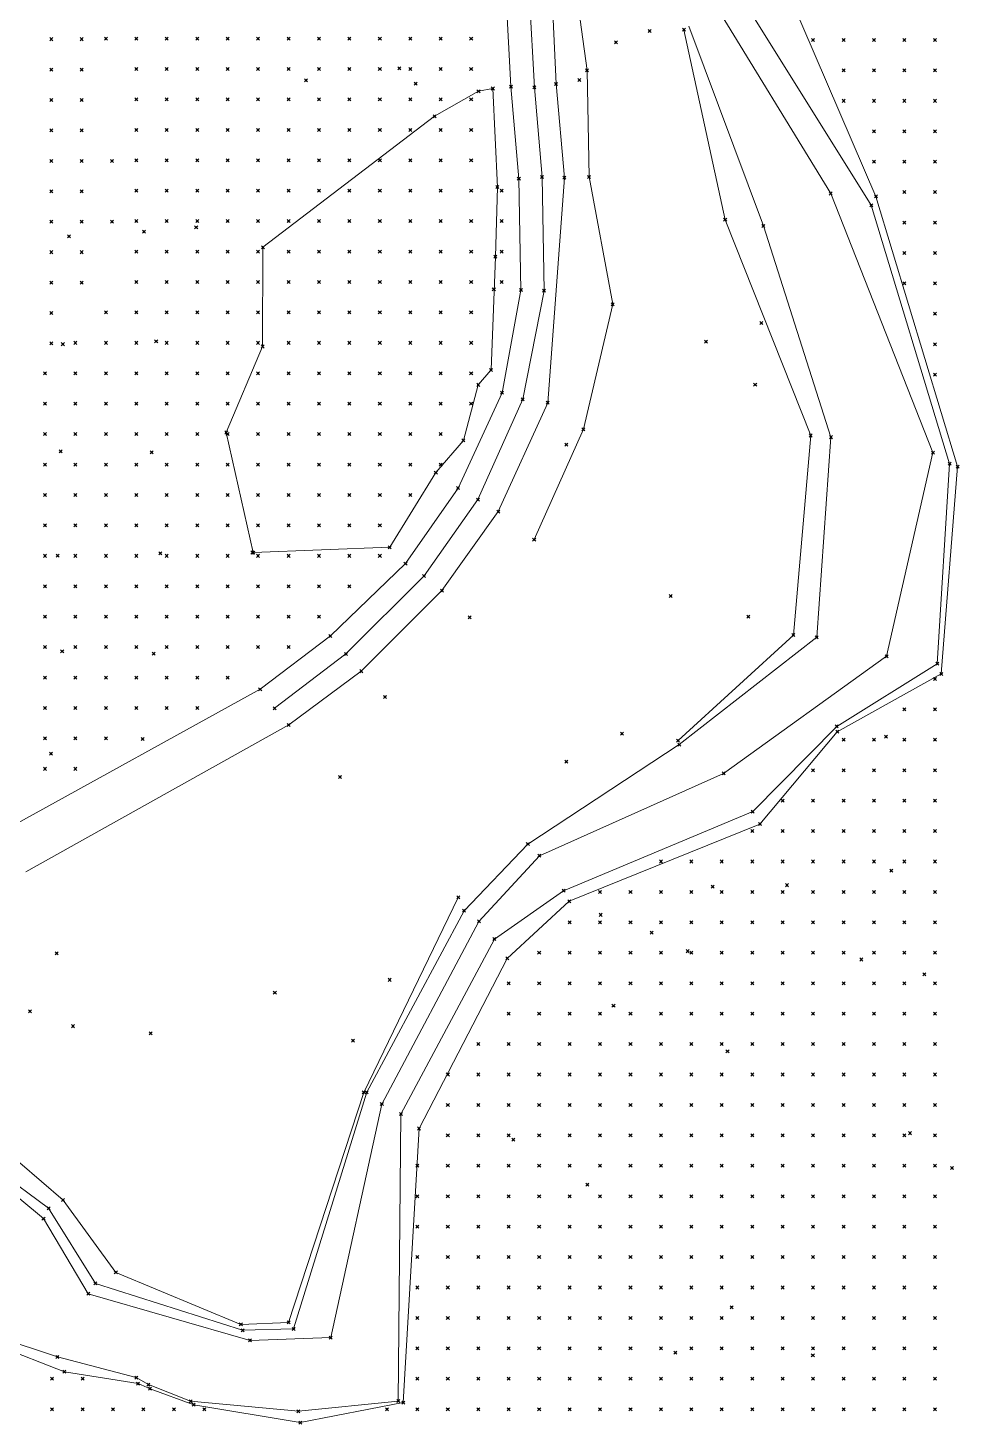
# Model space of a CAD drawing. Header units: metres. Extents: x 441556 to 446409, y 432338 to 461058.
# Drawn here: x 442329.5 to 442421.3, y 451123.9 to 451261.5 of the extents above; entities that cross this region are included whole.
import ezdxf

# ---------------------------------------------------------------- set-up
doc = ezdxf.new("R2010")
doc.units = ezdxf.units.M
doc.header["$MEASUREMENT"] = 0
doc.header["$PDMODE"] = 35
doc.header["$PDSIZE"] = 0.15
for name, color, linetype, lineweight in [('DTM-BRE-RevN_GRP_ CAROSABIL', 2, 'Continuous', 0), ('DTM-BRE-RevN_GRP_AX', 2, 'Continuous', 0), ('DTM-BRE-RevN_GRP_FIRUL APEI', 2, 'Continuous', 0), ('DTM-BRE-RevN_GRP_MLASTINA', 2, 'Continuous', 0), ('DTM-BRE-RevN_GRP_RAU', 2, 'Continuous', 0), ('DTM-BRE-RevN_GRP_TALUZ SUS', 2, 'Continuous', 0), ('DTM-NOK-RevN_LIDAR_co_lidar', 91, 'Continuous', 0), ('DTM-NOK-RevN_RTK', 32, 'Continuous', 0)]:
    doc.layers.add(name, color=color, linetype=linetype, lineweight=lineweight)

msp = doc.modelspace()

# ---------------------------------------------------------------- linework, layer by layer
at = {"layer": 'DTM-BRE-RevN_GRP_ CAROSABIL'}
for p, q in [((442377.137, 451255.71, 361.03), (442376.553, 451266.715, 360.812)), ((442381.577, 451255.979, 361.096), (442381.086, 451266.575, 360.797)), ((442377.914, 451246.635, 361.106), (442377.137, 451255.71, 361.03)), ((442382.406, 451246.722, 361.207), (442381.577, 451255.979, 361.096)), ((442378.123, 451235.649, 361.292), (442377.914, 451246.635, 361.106)), ((442380.764, 451224.542, 361.422), (442382.406, 451246.722, 361.207)), ((442376.262, 451225.536, 361.186), (442378.123, 451235.649, 361.292)), ((442371.93, 451216.14, 361.466), (442376.262, 451225.536, 361.186)), ((442375.891, 451213.819, 361.646), (442380.764, 451224.542, 361.422)), ((442366.744, 451208.695, 361.604), (442371.93, 451216.14, 361.466)), ((442370.334, 451206.027, 361.906), (442375.891, 451213.819, 361.646)), ((442359.343, 451201.557, 361.878), (442366.744, 451208.695, 361.604)), ((442362.392, 451198.09, 362.054), (442370.334, 451206.027, 361.906)), ((442352.425, 451196.308, 361.989), (442359.343, 451201.557, 361.878)), ((442355.238, 451192.792, 362.213), (442362.392, 451198.09, 362.054)), ((442328.14, 451182.917, 362.965), (442352.425, 451196.308, 361.989)), ((442329.352, 451178.298, 363.078), (442355.238, 451192.792, 362.213))]:
    msp.add_line(p, q, dxfattribs=at)
at = {"layer": 'DTM-BRE-RevN_GRP_AX'}
for p, q in [((442379.45, 451255.639, 361.076), (442378.85, 451266.649, 360.851)), ((442380.202, 451246.787, 361.201), (442379.45, 451255.639, 361.076)), ((442380.401, 451235.589, 361.313), (442380.202, 451246.787, 361.201)), ((442378.296, 451224.885, 361.44), (442380.401, 451235.589, 361.313)), ((442373.877, 451214.999, 361.594), (442378.296, 451224.885, 361.44)), ((442368.581, 451207.48, 361.766), (442373.877, 451214.999, 361.594)), ((442360.881, 451199.782, 361.966), (442368.581, 451207.48, 361.766)), ((442353.842, 451194.429, 362.158), (442360.881, 451199.782, 361.966))]:
    msp.add_line(p, q, dxfattribs=at)
at = {"layer": 'DTM-BRE-RevN_GRP_FIRUL APEI'}
for p, q in [((442396.772, 451264.587, 357.735), (442408.64, 451245.173, 357.824)), ((442408.64, 451245.173, 357.824), (442418.722, 451219.629, 358.453)), ((442418.722, 451219.629, 358.453), (442414.154, 451199.558, 359.155)), ((442414.154, 451199.558, 359.155), (442398.087, 451188.005, 359.522)), ((442398.087, 451188.005, 359.522), (442379.947, 451179.899, 359.75)), ((442379.947, 451179.899, 359.75), (442373.986, 451173.417, 359.985)), ((442373.986, 451173.417, 359.985), (442364.416, 451155.423, 360.196)), ((442364.416, 451155.423, 360.196), (442359.38, 451132.396, 361.092)), ((442331.077, 451144.126, 361.24), (442325.277, 451148.96, 361.464)), ((442335.492, 451136.726, 361.209), (442331.077, 451144.126, 361.24)), ((442351.437, 451132.123, 361.266), (442335.492, 451136.726, 361.209)), ((442359.38, 451132.396, 361.092), (442351.437, 451132.123, 361.266))]:
    msp.add_line(p, q, dxfattribs=at)
at = {"layer": 'DTM-BRE-RevN_GRP_MLASTINA'}
for p, q in [((442375.353, 451255.524, 360.87), (442373.938, 451255.256, 360.539)), ((442375.801, 451245.81, 361.019), (442375.353, 451255.524, 360.87)), ((442373.938, 451255.256, 360.539), (442369.613, 451252.787, 363.222)), ((442369.613, 451252.787, 363.222), (442352.693, 451239.868, 362.358)), ((442375.604, 451238.947, 361.057), (442375.801, 451245.81, 361.019)), ((442352.693, 451239.868, 362.358), (442352.66, 451230.093, 361.624)), ((442375.183, 451227.787, 361.276), (442375.604, 451238.947, 361.057)), ((442352.66, 451230.093, 361.624), (442349.079, 451221.615, 361.601)), ((442373.909, 451226.312, 361.124), (442375.183, 451227.787, 361.276)), ((442372.457, 451220.831, 361.318), (442373.909, 451226.312, 361.124)), ((442349.079, 451221.615, 361.601), (442351.751, 451209.774, 361.749)), ((442369.736, 451217.668, 361.328), (442372.457, 451220.831, 361.318)), ((442365.187, 451210.303, 361.326), (442369.736, 451217.668, 361.328)), ((442351.751, 451209.774, 361.749), (442365.187, 451210.303, 361.326))]:
    msp.add_line(p, q, dxfattribs=at)
at = {"layer": 'DTM-BRE-RevN_GRP_RAU'}
for p, q in [((442412.64, 451244.022, 358.345), (442399.371, 451265.247, 357.986)), ((442394.661, 451261.675, 357.897), (442402.015, 451241.982, 358.537)), ((442420.364, 451218.529, 358.692), (442412.64, 451244.022, 358.345)), ((442402.015, 451241.982, 358.537), (442408.669, 451221.155, 358.682)), ((442408.669, 451221.155, 358.682), (442407.273, 451201.425, 359.04)), ((442419.143, 451198.821, 359.188), (442420.364, 451218.529, 358.692)), ((442407.273, 451201.425, 359.04), (442393.719, 451190.854, 359.717)), ((442409.243, 451192.65, 359.461), (442419.143, 451198.821, 359.188)), ((442400.959, 451184.24, 359.563), (442409.243, 451192.65, 359.461)), ((442393.719, 451190.854, 359.717), (442378.802, 451181.048, 359.831)), ((442382.317, 451176.451, 360.059), (442400.959, 451184.24, 359.563)), ((442378.802, 451181.048, 359.831), (442372.513, 451174.48, 360.206)), ((442375.505, 451171.687, 360.188), (442382.317, 451176.451, 360.059)), ((442372.513, 451174.48, 360.206), (442362.929, 451156.58, 360.694)), ((442366.29, 451154.428, 360.633), (442375.505, 451171.687, 360.188)), ((442362.929, 451156.58, 360.694), (442355.722, 451133.258, 361.303)), ((442366.037, 451126.142, 361.45), (442366.29, 451154.428, 360.633)), ((442331.583, 451145.15, 361.659), (442325.494, 451149.66, 361.606)), ((442336.197, 451137.736, 361.629), (442331.583, 451145.15, 361.659)), ((442350.696, 451133.115, 361.597), (442336.197, 451137.736, 361.629)), ((442323.713, 451133.394, 361.653), (442332.443, 451130.497, 361.652)), ((442355.722, 451133.258, 361.303), (442350.696, 451133.115, 361.597)), ((442332.443, 451130.497, 361.652), (442340.21, 451128.46, 361.634)), ((442340.21, 451128.46, 361.634), (442341.417, 451127.757, 361.644)), ((442341.417, 451127.757, 361.644), (442345.573, 451126.114, 361.632)), ((442345.573, 451126.114, 361.632), (442356.192, 451125.14, 361.463)), ((442356.192, 451125.14, 361.463), (442366.037, 451126.142, 361.45))]:
    msp.add_line(p, q, dxfattribs=at)
at = {"layer": 'DTM-BRE-RevN_GRP_TALUZ SUS'}
for p, q in [((442384.639, 451257.302, 361.066), (442383.356, 451266.769, 360.809)), ((442403.583, 451267.037, 358.252), (442413.104, 451244.895, 358.54)), ((442398.244, 451242.587, 359.191), (442394.177, 451261.317, 358.613)), ((442384.832, 451246.812, 361.002), (442384.639, 451257.302, 361.066)), ((442387.162, 451234.263, 361.139), (442384.832, 451246.812, 361.002)), ((442413.104, 451244.895, 358.54), (442421.141, 451218.257, 359.111)), ((442406.673, 451221.32, 359.083), (442398.244, 451242.587, 359.191)), ((442384.28, 451221.936, 361.548), (442387.162, 451234.263, 361.139)), ((442379.422, 451211.06, 362.405), (442384.28, 451221.936, 361.548)), ((442404.97, 451201.646, 359.528), (442406.673, 451221.32, 359.083)), ((442421.141, 451218.257, 359.111), (442419.536, 451197.822, 359.558)), ((442393.61, 451191.251, 360.234), (442404.97, 451201.646, 359.528)), ((442419.536, 451197.822, 359.558), (442409.293, 451192.123, 360.187)), ((442409.293, 451192.123, 360.187), (442401.669, 451183.018, 360.49)), ((442401.669, 451183.018, 360.49), (442382.877, 451175.402, 360.194)), ((442362.64, 451156.564, 361.548), (442371.951, 451175.783, 360.59)), ((442382.877, 451175.402, 360.194), (442376.768, 451169.773, 360.249)), ((442376.768, 451169.773, 360.249), (442368.077, 451153.007, 361.53)), ((442355.22, 451133.892, 361.716), (442362.64, 451156.564, 361.548)), ((442368.077, 451153.007, 361.53), (442366.525, 451125.992, 361.916)), ((442326.519, 451151.52, 362.779), (442333.005, 451145.948, 362.985)), ((442333.005, 451145.948, 362.985), (442338.203, 451138.826, 362.635)), ((442338.203, 451138.826, 362.635), (442350.522, 451133.703, 362.295)), ((442350.522, 451133.703, 362.295), (442355.22, 451133.892, 361.716)), ((442333.139, 451129.028, 362.835), (442323.703, 451132.731, 362.231)), ((442340.392, 451127.861, 362.122), (442333.139, 451129.028, 362.835)), ((442341.571, 451127.355, 362.316), (442340.392, 451127.861, 362.122)), ((442345.884, 451125.777, 361.957), (442341.571, 451127.355, 362.316)), ((442366.525, 451125.992, 361.916), (442356.376, 451124.022, 361.923)), ((442356.376, 451124.022, 361.923), (442345.884, 451125.777, 361.957))]:
    msp.add_line(p, q, dxfattribs=at)
at = {"layer": 'DTM-NOK-RevN_LIDAR_co_lidar'}
for p in [(442331.836, 451260.387, 364.196), (442334.836, 451260.387, 364.19), (442337.225, 451260.446, 363.671), (442340.224, 451260.446, 363.067), (442343.223, 451260.446, 362.99), (442346.223, 451260.446, 364.002), (442349.222, 451260.446, 364.665), (442352.222, 451260.446, 365.22), (442355.221, 451260.446, 367.89), (442358.22, 451260.446, 372.666), (442361.22, 451260.446, 373.766), (442364.219, 451260.446, 370.686), (442367.218, 451260.446, 367.471), (442370.218, 451260.446, 362.965), (442373.217, 451260.446, 361.182), (442406.911, 451260.309, 358.121), (442409.911, 451260.309, 358.786), (442412.91, 451260.309, 358.729), (442415.909, 451260.309, 358.751), (442418.909, 451260.309, 358.7), (442331.836, 451257.388, 363.891), (442334.836, 451257.388, 364.244), (442340.224, 451257.447, 362.565), (442343.223, 451257.447, 362.027), (442346.223, 451257.447, 362.479), (442349.222, 451257.447, 363.118), (442352.222, 451257.447, 363.591), (442355.221, 451257.447, 364.008), (442358.22, 451257.447, 364.099), (442361.22, 451257.447, 366.316), (442364.219, 451257.447, 368.388), (442367.218, 451257.447, 366.966), (442370.218, 451257.447, 364.427), (442373.217, 451257.447, 361.501), (442409.911, 451257.31, 358.53), (442412.91, 451257.31, 358.745), (442415.909, 451257.31, 358.805), (442418.909, 451257.31, 358.742), (442331.836, 451254.389, 362.962), (442334.836, 451254.389, 363.46), (442340.224, 451254.447, 361.948), (442343.223, 451254.447, 361.921), (442346.223, 451254.447, 362.218), (442349.222, 451254.447, 363.509), (442352.222, 451254.447, 363.265), (442355.221, 451254.447, 362.444), (442358.22, 451254.447, 361.817), (442361.22, 451254.447, 361.894), (442364.219, 451254.447, 362.675), (442367.218, 451254.447, 363.915), (442370.218, 451254.447, 363.571), (442373.217, 451254.447, 361.072), (442409.911, 451254.31, 358.243), (442412.91, 451254.31, 358.839), (442415.909, 451254.31, 358.841), (442418.909, 451254.31, 358.728), (442331.836, 451251.389, 362.137), (442334.836, 451251.389, 362.208), (442340.224, 451251.448, 361.834), (442343.223, 451251.448, 361.702), (442346.223, 451251.448, 361.782), (442349.222, 451251.448, 362.837), (442352.222, 451251.448, 363.079), (442355.221, 451251.448, 362.367), (442358.22, 451251.448, 361.939), (442361.22, 451251.448, 361.741), (442364.219, 451251.448, 361.746), (442367.218, 451251.448, 362.225), (442370.218, 451251.448, 362.256), (442373.217, 451251.448, 361.33), (442412.91, 451251.311, 358.989), (442415.909, 451251.311, 358.954), (442418.909, 451251.311, 358.822), (442331.836, 451248.39, 361.971), (442334.836, 451248.39, 361.916), (442337.835, 451248.39, 361.821), (442340.224, 451248.449, 361.732), (442343.223, 451248.449, 361.77), (442346.223, 451248.449, 361.814), (442349.222, 451248.449, 362.142), (442352.222, 451248.449, 362.304), (442355.221, 451248.449, 362.47), (442358.22, 451248.449, 361.693), (442361.22, 451248.449, 361.173), (442364.219, 451248.449, 361.132), (442367.218, 451248.449, 361.647), (442370.218, 451248.449, 361.439), (442373.217, 451248.449, 361.461), (442412.91, 451248.312, 358.76), (442415.909, 451248.312, 358.971), (442418.909, 451248.312, 358.871), (442331.836, 451245.391, 361.923), (442334.836, 451245.391, 361.892), (442340.224, 451245.449, 361.836), (442343.223, 451245.449, 361.791), (442346.223, 451245.449, 361.91), (442349.222, 451245.449, 361.769), (442352.222, 451245.449, 362.021), (442355.221, 451245.449, 362.355), (442358.22, 451245.449, 362.037), (442361.22, 451245.449, 361.18), (442364.219, 451245.449, 360.999), (442367.218, 451245.449, 361.025), (442370.218, 451245.449, 361.234), (442373.217, 451245.449, 361.109), (442376.216, 451245.449, 361.152), (442415.909, 451245.312, 358.939), (442418.909, 451245.312, 358.996), (442331.836, 451242.391, 361.929), (442334.836, 451242.391, 361.903), (442337.835, 451242.391, 361.869), (442340.224, 451242.45, 361.973), (442343.223, 451242.45, 361.728), (442346.223, 451242.45, 361.663), (442349.222, 451242.45, 361.619), (442352.222, 451242.45, 362.187), (442355.221, 451242.45, 362.108), (442358.22, 451242.45, 362.077), (442361.22, 451242.45, 362.147), (442364.219, 451242.45, 361.104), (442367.218, 451242.45, 361.153), (442370.218, 451242.45, 361.225), (442373.217, 451242.45, 361.057), (442376.216, 451242.45, 361.05), (442415.909, 451242.313, 358.852), (442418.909, 451242.313, 359.141), (442331.836, 451239.392, 361.97), (442334.836, 451239.392, 361.915), (442340.224, 451239.451, 361.599), (442343.223, 451239.451, 361.552), (442346.223, 451239.451, 361.546), (442349.222, 451239.451, 361.704), (442352.222, 451239.451, 362.103), (442355.221, 451239.451, 362.27), (442358.22, 451239.451, 362.147), (442361.22, 451239.451, 362.037), (442364.219, 451239.451, 361.371), (442367.218, 451239.451, 361.13), (442370.218, 451239.451, 361.163), (442373.217, 451239.451, 361.146), (442376.216, 451239.451, 361.141), (442415.909, 451239.314, 358.629), (442418.909, 451239.314, 359.041), (442331.836, 451236.393, 362.004), (442334.836, 451236.393, 361.902), (442340.224, 451236.451, 361.671), (442343.223, 451236.451, 361.486), (442346.223, 451236.451, 361.464), (442349.222, 451236.451, 361.837), (442352.222, 451236.451, 361.955), (442355.221, 451236.451, 361.953), (442358.22, 451236.451, 362.071), (442361.22, 451236.451, 361.399), (442364.219, 451236.451, 361.3), (442367.218, 451236.451, 361.753), (442370.218, 451236.451, 361.233), (442373.217, 451236.451, 361.181), (442376.216, 451236.451, 361.164), (442415.909, 451236.314, 358.532), (442418.909, 451236.314, 358.801), (442331.836, 451233.393, 362.065), (442337.225, 451233.452, 361.813), (442340.224, 451233.452, 361.718), (442343.223, 451233.452, 361.593), (442346.223, 451233.452, 361.526), (442349.222, 451233.452, 361.576), (442352.222, 451233.452, 361.594), (442355.221, 451233.452, 361.786), (442358.22, 451233.452, 361.593), (442361.22, 451233.452, 361.412), (442364.219, 451233.452, 361.489), (442367.218, 451233.452, 361.721), (442370.218, 451233.452, 361.421), (442373.217, 451233.452, 361.393), (442418.909, 451233.315, 358.781), (442334.225, 451230.453, 362.073), (442337.225, 451230.453, 361.816), (442340.224, 451230.453, 361.822), (442343.223, 451230.453, 361.731), (442346.223, 451230.453, 361.473), (442349.222, 451230.453, 361.482), (442352.222, 451230.453, 361.553), (442355.221, 451230.453, 361.482), (442358.22, 451230.453, 361.439), (442361.22, 451230.453, 361.188), (442364.219, 451230.453, 361.567), (442367.218, 451230.453, 361.697), (442370.218, 451230.453, 361.533), (442373.217, 451230.453, 361.174), (442331.836, 451230.394, 362.173), (442418.909, 451230.316, 358.95), (442331.226, 451227.453, 362.402), (442334.225, 451227.453, 361.974), (442337.225, 451227.453, 361.708), (442340.224, 451227.453, 361.745), (442343.223, 451227.453, 361.775), (442346.223, 451227.453, 361.323), (442349.222, 451227.453, 361.423), (442352.222, 451227.453, 361.478), (442355.221, 451227.453, 361.471), (442358.22, 451227.453, 361.589), (442361.22, 451227.453, 361.68), (442364.219, 451227.453, 361.637), (442367.218, 451227.453, 361.715), (442370.218, 451227.453, 361.543), (442373.217, 451227.453, 361.645), (442418.909, 451227.316, 358.977), (442331.226, 451224.454, 362.635), (442334.225, 451224.454, 361.714), (442337.225, 451224.454, 361.626), (442340.224, 451224.454, 361.585), (442343.223, 451224.454, 361.694), (442346.223, 451224.454, 361.455), (442349.222, 451224.454, 361.38), (442352.222, 451224.454, 361.368), (442355.221, 451224.454, 361.801), (442358.22, 451224.454, 362.15), (442361.22, 451224.454, 361.469), (442364.219, 451224.454, 361.512), (442367.218, 451224.454, 361.4), (442370.218, 451224.454, 361.668), (442373.217, 451224.454, 361.505), (442331.226, 451221.455, 361.917), (442334.225, 451221.455, 361.658), (442337.225, 451221.455, 361.645), (442340.224, 451221.455, 361.632), (442343.223, 451221.455, 361.661), (442346.223, 451221.455, 361.601), (442349.222, 451221.455, 361.504), (442352.222, 451221.455, 361.648), (442355.221, 451221.455, 361.92), (442358.22, 451221.455, 361.799), (442361.22, 451221.455, 361.479), (442364.219, 451221.455, 361.605), (442367.218, 451221.455, 361.473), (442370.218, 451221.455, 361.969), (442331.226, 451218.455, 361.642), (442334.225, 451218.455, 361.642), (442337.225, 451218.455, 361.639), (442340.224, 451218.455, 361.67), (442343.223, 451218.455, 361.619), (442346.223, 451218.455, 361.637), (442349.222, 451218.455, 361.601), (442352.222, 451218.455, 361.558), (442355.221, 451218.455, 361.879), (442358.22, 451218.455, 362.028), (442361.22, 451218.455, 361.574), (442364.219, 451218.455, 361.642), (442367.218, 451218.455, 361.371), (442370.218, 451218.455, 361.357), (442331.226, 451215.456, 361.638), (442334.225, 451215.456, 361.608), (442337.225, 451215.456, 361.661), (442340.224, 451215.456, 361.672), (442343.223, 451215.456, 361.655), (442346.223, 451215.456, 361.637), (442349.222, 451215.456, 361.673), (442352.222, 451215.456, 361.634), (442355.221, 451215.456, 361.659), (442358.22, 451215.456, 361.674), (442361.22, 451215.456, 361.672), (442364.219, 451215.456, 361.583), (442367.218, 451215.456, 361.589), (442331.226, 451212.456, 361.689), (442334.225, 451212.456, 361.681), (442337.225, 451212.456, 361.652), (442340.224, 451212.456, 361.665), (442343.223, 451212.456, 361.671), (442346.223, 451212.456, 361.703), (442349.222, 451212.456, 361.669), (442352.222, 451212.456, 361.655), (442355.221, 451212.456, 361.549), (442358.22, 451212.456, 361.405), (442361.22, 451212.456, 361.814), (442364.219, 451212.456, 361.447), (442331.226, 451209.457, 361.641), (442334.225, 451209.457, 361.63), (442337.225, 451209.457, 361.672), (442340.224, 451209.457, 361.7), (442343.223, 451209.457, 361.71), (442346.223, 451209.457, 361.685), (442349.222, 451209.457, 361.681), (442352.222, 451209.457, 361.684), (442355.221, 451209.457, 361.668), (442358.22, 451209.457, 361.485), (442361.22, 451209.457, 361.647), (442364.219, 451209.457, 361.447), (442331.226, 451206.458, 361.532), (442334.225, 451206.458, 361.643), (442337.225, 451206.458, 361.686), (442340.224, 451206.458, 361.674), (442343.223, 451206.458, 361.721), (442346.223, 451206.458, 361.751), (442349.222, 451206.458, 361.699), (442352.222, 451206.458, 361.723), (442355.221, 451206.458, 361.709), (442358.22, 451206.458, 361.84), (442361.22, 451206.458, 361.74), (442331.226, 451203.458, 361.643), (442334.225, 451203.458, 361.738), (442337.225, 451203.458, 361.742), (442340.224, 451203.458, 361.694), (442343.223, 451203.458, 361.696), (442346.223, 451203.458, 361.738), (442349.222, 451203.458, 361.769), (442352.222, 451203.458, 361.76), (442355.221, 451203.458, 361.699), (442358.22, 451203.458, 361.746), (442331.226, 451200.459, 361.696), (442334.225, 451200.459, 361.88), (442337.225, 451200.459, 361.85), (442340.224, 451200.459, 361.731), (442343.223, 451200.459, 361.755), (442346.223, 451200.459, 361.666), (442349.222, 451200.459, 361.75), (442352.222, 451200.459, 361.669), (442355.221, 451200.459, 361.784), (442331.226, 451197.46, 361.761), (442334.225, 451197.46, 361.798), (442337.225, 451197.46, 361.973), (442340.224, 451197.46, 361.654), (442343.223, 451197.46, 361.892), (442346.223, 451197.46, 361.91), (442349.222, 451197.46, 361.759), (442418.909, 451197.323, 359.384), (442331.226, 451194.46, 361.934), (442334.225, 451194.46, 361.963), (442337.225, 451194.46, 362.09), (442340.224, 451194.46, 362.113), (442343.223, 451194.46, 361.99), (442346.223, 451194.46, 362.012), (442415.909, 451194.324, 359.364), (442418.909, 451194.324, 359.512), (442331.226, 451191.461, 362.196), (442334.225, 451191.461, 362.239), (442337.225, 451191.461, 362.261), (442340.834, 451191.402, 362.186), (442409.911, 451191.324, 359.657), (442412.91, 451191.324, 359.391), (442415.909, 451191.324, 359.36), (442418.909, 451191.324, 359.538), (442331.226, 451188.462, 362.381), (442334.225, 451188.462, 362.425), (442406.911, 451188.325, 359.907), (442409.911, 451188.325, 360.134), (442412.91, 451188.325, 359.475), (442415.909, 451188.325, 359.468), (442418.909, 451188.325, 359.555), (442403.912, 451185.326, 359.793), (442406.911, 451185.326, 360.227), (442409.911, 451185.326, 360.124), (442412.91, 451185.326, 359.491), (442415.909, 451185.326, 359.473), (442418.909, 451185.326, 359.526), (442400.913, 451182.326, 360.165), (442403.912, 451182.326, 360.411), (442406.911, 451182.326, 360.333), (442409.911, 451182.326, 360.147), (442412.91, 451182.326, 359.507), (442415.909, 451182.326, 359.47), (442418.909, 451182.326, 359.559), (442391.915, 451179.327, 359.928), (442394.914, 451179.327, 359.936), (442397.913, 451179.327, 360.188), (442400.913, 451179.327, 360.504), (442403.912, 451179.327, 360.61), (442406.911, 451179.327, 360.407), (442409.911, 451179.327, 360.138), (442412.91, 451179.327, 359.604), (442415.909, 451179.327, 359.49), (442418.909, 451179.327, 359.719), (442385.916, 451176.328, 359.985), (442388.915, 451176.328, 360.034), (442391.915, 451176.328, 360.09), (442394.914, 451176.328, 359.967), (442397.913, 451176.328, 360.279), (442400.913, 451176.328, 360.578), (442403.912, 451176.328, 360.522), (442406.911, 451176.328, 360.311), (442409.911, 451176.328, 360.074), (442412.91, 451176.328, 359.573), (442415.909, 451176.328, 359.472), (442418.909, 451176.328, 360.004), (442382.917, 451173.328, 360.193), (442385.916, 451173.328, 360.06), (442388.915, 451173.328, 360.01), (442391.915, 451173.328, 360.211), (442394.914, 451173.328, 360.226), (442397.913, 451173.328, 360.389), (442400.913, 451173.328, 360.471), (442403.912, 451173.328, 360.417), (442406.911, 451173.328, 360.356), (442409.911, 451173.328, 360.125), (442412.91, 451173.328, 359.545), (442415.909, 451173.328, 359.529), (442418.909, 451173.328, 360.353), (442379.917, 451170.329, 360.41), (442382.917, 451170.329, 360.431), (442385.916, 451170.329, 360.051), (442388.915, 451170.329, 360.073), (442391.915, 451170.329, 360.461), (442394.914, 451170.329, 360.483), (442397.913, 451170.329, 360.551), (442400.913, 451170.329, 360.624), (442403.912, 451170.329, 360.592), (442406.911, 451170.329, 360.475), (442409.911, 451170.329, 359.983), (442412.91, 451170.329, 359.556), (442415.909, 451170.329, 359.678), (442418.909, 451170.329, 360.809), (442376.918, 451167.329, 360.313), (442379.917, 451167.329, 360.592), (442382.917, 451167.329, 360.53), (442385.916, 451167.329, 360.107), (442388.915, 451167.329, 360.379), (442391.915, 451167.329, 360.695), (442394.914, 451167.329, 360.65), (442397.913, 451167.329, 360.649), (442400.913, 451167.329, 360.791), (442403.912, 451167.329, 360.669), (442406.911, 451167.329, 360.415), (442409.911, 451167.329, 359.817), (442412.91, 451167.329, 359.597), (442415.909, 451167.329, 359.927), (442418.909, 451167.329, 361.289), (442376.918, 451164.33, 360.479), (442379.917, 451164.33, 360.68), (442382.917, 451164.33, 360.469), (442385.916, 451164.33, 360.256), (442388.915, 451164.33, 360.711), (442391.915, 451164.33, 360.82), (442394.914, 451164.33, 360.697), (442397.913, 451164.33, 360.622), (442400.913, 451164.33, 360.738), (442403.912, 451164.33, 360.607), (442406.911, 451164.33, 360.251), (442409.911, 451164.33, 359.836), (442412.91, 451164.33, 359.695), (442415.909, 451164.33, 360.194), (442418.909, 451164.33, 361.648), (442373.919, 451161.331, 360.5), (442376.918, 451161.331, 360.701), (442379.917, 451161.331, 360.698), (442382.917, 451161.331, 360.422), (442385.916, 451161.331, 360.497), (442388.915, 451161.331, 360.85), (442391.915, 451161.331, 360.797), (442394.914, 451161.331, 360.652), (442397.913, 451161.331, 360.675), (442400.913, 451161.331, 360.76), (442403.912, 451161.331, 360.619), (442406.911, 451161.331, 360.116), (442409.911, 451161.331, 359.934), (442412.91, 451161.331, 359.836), (442415.909, 451161.331, 360.809), (442418.909, 451161.331, 363.477), (442370.919, 451158.331, 360.572), (442373.919, 451158.331, 360.819), (442376.918, 451158.331, 360.903), (442379.917, 451158.331, 360.631), (442382.917, 451158.331, 360.536), (442385.916, 451158.331, 360.848), (442388.915, 451158.331, 360.884), (442391.915, 451158.331, 360.732), (442394.914, 451158.331, 360.649), (442397.913, 451158.331, 360.82), (442400.913, 451158.331, 360.881), (442403.912, 451158.331, 360.557), (442406.911, 451158.331, 360.085), (442409.911, 451158.331, 359.97), (442412.91, 451158.331, 360.099), (442415.909, 451158.331, 362.507), (442418.909, 451158.331, 366.952), (442370.919, 451155.332, 360.829), (442373.919, 451155.332, 361.042), (442376.918, 451155.332, 361.019), (442379.917, 451155.332, 360.759), (442382.917, 451155.332, 360.82), (442385.916, 451155.332, 361.078), (442388.915, 451155.332, 360.972), (442391.915, 451155.332, 360.774), (442394.914, 451155.332, 360.684), (442397.913, 451155.332, 360.745), (442400.913, 451155.332, 360.731), (442403.912, 451155.332, 360.327), (442406.911, 451155.332, 360.092), (442409.911, 451155.332, 359.952), (442412.91, 451155.332, 360.787), (442415.909, 451155.332, 364.73), (442418.909, 451155.332, 369.709), (442370.919, 451152.333, 361.122), (442373.919, 451152.333, 361.131), (442376.918, 451152.333, 361.083), (442379.917, 451152.333, 361.097), (442382.917, 451152.333, 361.123), (442385.916, 451152.333, 361.12), (442388.915, 451152.333, 361.01), (442391.915, 451152.333, 360.742), (442394.914, 451152.333, 360.595), (442397.913, 451152.333, 360.464), (442400.913, 451152.333, 360.356), (442403.912, 451152.333, 360.151), (442406.911, 451152.333, 360.036), (442409.911, 451152.333, 360.136), (442412.91, 451152.333, 361.788), (442415.909, 451152.333, 367.17), (442418.909, 451152.333, 371.916), (442367.92, 451149.333, 361.264), (442370.919, 451149.333, 361.37), (442373.919, 451149.333, 361.301), (442376.918, 451149.333, 361.224), (442379.917, 451149.333, 361.222), (442382.917, 451149.333, 361.234), (442385.916, 451149.333, 361.156), (442388.915, 451149.333, 360.879), (442391.915, 451149.333, 360.669), (442394.914, 451149.333, 360.568), (442397.913, 451149.333, 360.423), (442400.913, 451149.333, 360.197), (442403.912, 451149.333, 360.131), (442406.911, 451149.333, 360.115), (442409.911, 451149.333, 360.86), (442412.91, 451149.333, 363.377), (442415.909, 451149.333, 370.454), (442418.909, 451149.333, 374.875), (442367.92, 451146.334, 361.493), (442370.919, 451146.334, 361.478), (442373.919, 451146.334, 361.345), (442376.918, 451146.334, 361.314), (442379.917, 451146.334, 361.29), (442382.917, 451146.334, 361.197), (442385.916, 451146.334, 361.046), (442388.915, 451146.334, 360.868), (442391.915, 451146.334, 360.948), (442394.914, 451146.334, 360.927), (442397.913, 451146.334, 360.648), (442400.913, 451146.334, 360.278), (442403.912, 451146.334, 360.187), (442406.911, 451146.334, 360.406), (442409.911, 451146.334, 361.784), (442412.91, 451146.334, 367.07), (442415.909, 451146.334, 372.843), (442418.909, 451146.334, 377.621), (442367.92, 451143.335, 361.569), (442370.919, 451143.335, 361.491), (442373.919, 451143.335, 361.305), (442376.918, 451143.335, 361.321), (442379.917, 451143.335, 361.34), (442382.917, 451143.335, 361.281), (442385.916, 451143.335, 361.264), (442388.915, 451143.335, 361.23), (442391.915, 451143.335, 361.092), (442394.914, 451143.335, 360.834), (442397.913, 451143.335, 360.404), (442400.913, 451143.335, 360.247), (442403.912, 451143.335, 360.39), (442406.911, 451143.335, 361.009), (442409.911, 451143.335, 363.136), (442412.91, 451143.335, 371.336), (442415.909, 451143.335, 375.346), (442418.909, 451143.335, 382.525), (442367.92, 451140.335, 361.495), (442370.919, 451140.335, 361.537), (442373.919, 451140.335, 361.446), (442376.918, 451140.335, 361.49), (442379.917, 451140.335, 361.526), (442382.917, 451140.335, 361.482), (442385.916, 451140.335, 361.304), (442388.915, 451140.335, 361.057), (442391.915, 451140.335, 360.783), (442394.914, 451140.335, 360.534), (442397.913, 451140.335, 360.299), (442400.913, 451140.335, 360.466), (442403.912, 451140.335, 361.432), (442406.911, 451140.335, 363.19), (442409.911, 451140.335, 368.477), (442412.91, 451140.335, 374.08), (442415.909, 451140.335, 378.141), (442418.909, 451140.335, 386.423), (442367.92, 451137.336, 361.744), (442370.919, 451137.336, 361.797), (442373.919, 451137.336, 361.74), (442376.918, 451137.336, 361.777), (442379.917, 451137.336, 361.683), (442382.917, 451137.336, 361.523), (442385.916, 451137.336, 361.246), (442388.915, 451137.336, 360.856), (442391.915, 451137.336, 360.591), (442394.914, 451137.336, 360.45), (442397.913, 451137.336, 360.584), (442400.913, 451137.336, 361.493), (442403.912, 451137.336, 365.699), (442406.911, 451137.336, 369.019), (442409.911, 451137.336, 373.548), (442412.91, 451137.336, 377.745), (442415.909, 451137.336, 382.877), (442418.909, 451137.336, 388.343), (442367.92, 451134.337, 361.923), (442370.919, 451134.337, 362.098), (442373.919, 451134.337, 362.126), (442376.918, 451134.337, 362.114), (442379.917, 451134.337, 361.938), (442382.917, 451134.337, 361.838), (442385.916, 451134.337, 361.487), (442388.915, 451134.337, 360.748), (442391.915, 451134.337, 360.599), (442394.914, 451134.337, 360.802), (442397.913, 451134.337, 361.766), (442400.913, 451134.337, 363.036), (442403.912, 451134.337, 367.943), (442406.911, 451134.337, 371.996), (442409.911, 451134.337, 375.211), (442412.91, 451134.337, 378.924), (442415.909, 451134.337, 383.672), (442418.909, 451134.337, 386.94), (442367.92, 451131.337, 361.955), (442370.919, 451131.337, 362.24), (442373.919, 451131.337, 362.315), (442376.918, 451131.337, 362.35), (442379.917, 451131.337, 362.157), (442382.917, 451131.337, 361.868), (442385.916, 451131.337, 361.593), (442388.915, 451131.337, 361.181), (442391.915, 451131.337, 361.095), (442394.914, 451131.337, 362.561), (442397.913, 451131.337, 364.543), (442400.913, 451131.337, 366.516), (442403.912, 451131.337, 370.162), (442406.911, 451131.337, 374.982), (442409.911, 451131.337, 377.915), (442412.91, 451131.337, 380.161), (442415.909, 451131.337, 383.126), (442418.909, 451131.337, 386.431), (442331.928, 451128.338, 362.875), (442334.927, 451128.338, 361.847), (442367.92, 451128.338, 361.77), (442370.919, 451128.338, 362.089), (442373.919, 451128.338, 362.306), (442376.918, 451128.338, 362.385), (442379.917, 451128.338, 362.185), (442382.917, 451128.338, 361.955), (442385.916, 451128.338, 361.692), (442388.915, 451128.338, 362.199), (442391.915, 451128.338, 364.462), (442394.914, 451128.338, 366.992), (442397.913, 451128.338, 370.602), (442400.913, 451128.338, 373.629), (442403.912, 451128.338, 377.186), (442406.911, 451128.338, 381.726), (442409.911, 451128.338, 382.885), (442412.91, 451128.338, 383.933), (442415.909, 451128.338, 387.994), (442418.909, 451128.338, 390.307), (442331.928, 451125.339, 365.081), (442334.927, 451125.339, 364.511), (442337.926, 451125.339, 363.784), (442340.926, 451125.339, 362.98), (442343.925, 451125.339, 361.885), (442346.924, 451125.339, 361.714), (442364.921, 451125.339, 361.364), (442367.92, 451125.339, 361.873), (442370.919, 451125.339, 362.031), (442373.919, 451125.339, 362.087), (442376.918, 451125.339, 362.05), (442379.917, 451125.339, 361.924), (442382.917, 451125.339, 362.234), (442385.916, 451125.339, 363.791), (442388.915, 451125.339, 367.058), (442391.915, 451125.339, 369.997), (442394.914, 451125.339, 371.758), (442397.913, 451125.339, 374.186), (442400.913, 451125.339, 377.354), (442403.912, 451125.339, 380.427), (442406.911, 451125.339, 385.837), (442409.911, 451125.339, 388.141), (442412.91, 451125.339, 390.412), (442415.909, 451125.339, 392.725), (442418.909, 451125.339, 394.137)]:
    msp.add_point(p, dxfattribs=at)
at = {"layer": 'DTM-NOK-RevN_RTK'}
for p in [(442390.792, 451261.201, 358.527), (442394.177, 451261.317, 358.613), (442387.474, 451260.067, 359.344), (442366.138, 451257.506, 368.256), (442384.639, 451257.302, 361.066), (442356.944, 451256.326, 363.512), (442367.747, 451255.996, 366.255), (442373.938, 451255.256, 360.539), (442375.353, 451255.524, 360.87), (442377.137, 451255.71, 361.03), (442379.45, 451255.639, 361.076), (442381.577, 451255.979, 361.096), (442383.884, 451256.351, 361.044), (442369.613, 451252.787, 363.222), (442375.801, 451245.81, 361.019), (442377.914, 451246.635, 361.106), (442380.202, 451246.787, 361.201), (442382.406, 451246.722, 361.207), (442384.832, 451246.812, 361.002), (442408.64, 451245.173, 357.824), (442413.104, 451244.895, 358.54), (442412.64, 451244.022, 358.345), (442346.118, 451241.846, 361.9), (442398.244, 451242.587, 359.191), (442402.015, 451241.982, 358.537), (442333.581, 451240.94, 361.976), (442340.979, 451241.41, 361.95), (442352.693, 451239.868, 362.358), (442375.604, 451238.947, 361.057), (442375.451, 451235.725, 360.948), (442378.123, 451235.649, 361.292), (442380.401, 451235.589, 361.313), (442387.162, 451234.263, 361.139), (442401.817, 451232.397, 358.798), (442342.18, 451230.595, 361.835), (442396.36, 451230.578, 359.026), (442332.983, 451230.322, 362.204), (442352.66, 451230.093, 361.624), (442375.183, 451227.787, 361.276), (442373.909, 451226.312, 361.124), (442401.201, 451226.332, 358.948), (442376.262, 451225.536, 361.186), (442378.296, 451224.885, 361.44), (442380.764, 451224.542, 361.422), (442349.079, 451221.615, 361.601), (442372.457, 451220.831, 361.318), (442384.28, 451221.936, 361.548), (442406.673, 451221.32, 359.083), (442408.669, 451221.155, 358.682), (442332.763, 451219.746, 361.667), (442341.74, 451219.652, 361.673), (442382.595, 451220.426, 361.558), (442418.722, 451219.629, 358.453), (442420.364, 451218.529, 358.692), (442421.141, 451218.257, 359.111), (442369.736, 451217.668, 361.328), (442371.93, 451216.14, 361.466), (442373.877, 451214.999, 361.594), (442375.891, 451213.819, 361.646), (442351.665, 451209.788, 361.736), (442351.751, 451209.774, 361.749), (442365.187, 451210.303, 361.326), (442379.422, 451211.06, 362.405), (442332.461, 451209.481, 361.667), (442342.581, 451209.701, 361.838), (442366.744, 451208.695, 361.604), (442368.581, 451207.48, 361.766), (442370.334, 451206.027, 361.906), (442392.888, 451205.487, 360.29), (442373.056, 451203.384, 361.772), (442400.53, 451203.459, 360.094), (442359.343, 451201.557, 361.878), (442404.97, 451201.646, 359.528), (442407.273, 451201.425, 359.04), (442332.915, 451200.051, 361.93), (442341.942, 451199.815, 361.814), (442360.881, 451199.782, 361.966), (442414.154, 451199.558, 359.155), (442419.143, 451198.821, 359.188), (442362.392, 451198.09, 362.054), (442419.536, 451197.822, 359.558), (442352.425, 451196.308, 361.989), (442364.728, 451195.556, 362.152), (442353.842, 451194.429, 362.158), (442355.238, 451192.792, 362.213), (442388.066, 451191.921, 360.565), (442409.243, 451192.65, 359.461), (442409.293, 451192.123, 360.187), (442393.61, 451191.251, 360.234), (442393.719, 451190.854, 359.717), (442414.098, 451191.637, 359.204), (442331.822, 451189.953, 362.413), (442382.59, 451189.169, 361.411), (442398.087, 451188.005, 359.522), (442360.296, 451187.658, 362.234), (442400.959, 451184.24, 359.563), (442401.669, 451183.018, 360.49), (442378.802, 451181.048, 359.831), (442379.947, 451179.899, 359.75), (442414.603, 451178.432, 359.417), (442397.013, 451176.841, 360.444), (442404.343, 451176.994, 360.804), (442371.951, 451175.783, 360.59), (442382.317, 451176.451, 360.059), (442382.877, 451175.402, 360.194), (442372.513, 451174.48, 360.206), (442385.981, 451174.072, 360.44), (442373.986, 451173.417, 359.985), (442375.505, 451171.687, 360.188), (442390.99, 451172.324, 360.537), (442332.365, 451170.283, 362.65), (442394.547, 451170.489, 360.529), (442376.768, 451169.773, 360.249), (442411.668, 451169.667, 359.692), (442365.182, 451167.662, 360.846), (442417.878, 451168.216, 360.683), (442353.871, 451166.405, 361.23), (442329.734, 451164.57, 362.772), (442387.241, 451165.103, 361.082), (442333.98, 451163.097, 362.626), (442341.624, 451162.392, 363.064), (442361.573, 451161.679, 361.022), (442398.474, 451160.615, 360.948), (442362.64, 451156.564, 361.548), (442362.929, 451156.58, 360.694), (442364.416, 451155.423, 360.196), (442366.29, 451154.428, 360.633), (442368.077, 451153.007, 361.53), (442416.466, 451152.548, 370.518), (442377.362, 451151.91, 361.263), (442420.607, 451149.107, 383.456), (442384.676, 451147.48, 361.198), (442331.583, 451145.15, 361.659), (442333.005, 451145.948, 362.985), (442331.077, 451144.126, 361.24), (442338.203, 451138.826, 362.635), (442336.197, 451137.736, 361.629), (442335.492, 451136.726, 361.209), (442398.871, 451135.394, 361.89), (442350.522, 451133.703, 362.295), (442350.696, 451133.115, 361.597), (442355.22, 451133.892, 361.716), (442355.722, 451133.258, 361.303), (442351.437, 451132.123, 361.266), (442359.38, 451132.396, 361.092), (442332.443, 451130.497, 361.652), (442393.347, 451130.908, 363.784), (442406.884, 451130.644, 381.047), (442333.139, 451129.028, 362.835), (442340.21, 451128.46, 361.634), (442340.392, 451127.861, 362.122), (442341.417, 451127.757, 361.644), (442341.571, 451127.355, 362.316), (442345.573, 451126.114, 361.632), (442366.037, 451126.142, 361.45), (442366.525, 451125.992, 361.916), (442345.884, 451125.777, 361.957), (442356.192, 451125.14, 361.463), (442356.376, 451124.022, 361.923)]:
    msp.add_point(p, dxfattribs=at)

doc.saveas('drawing.dxf')
